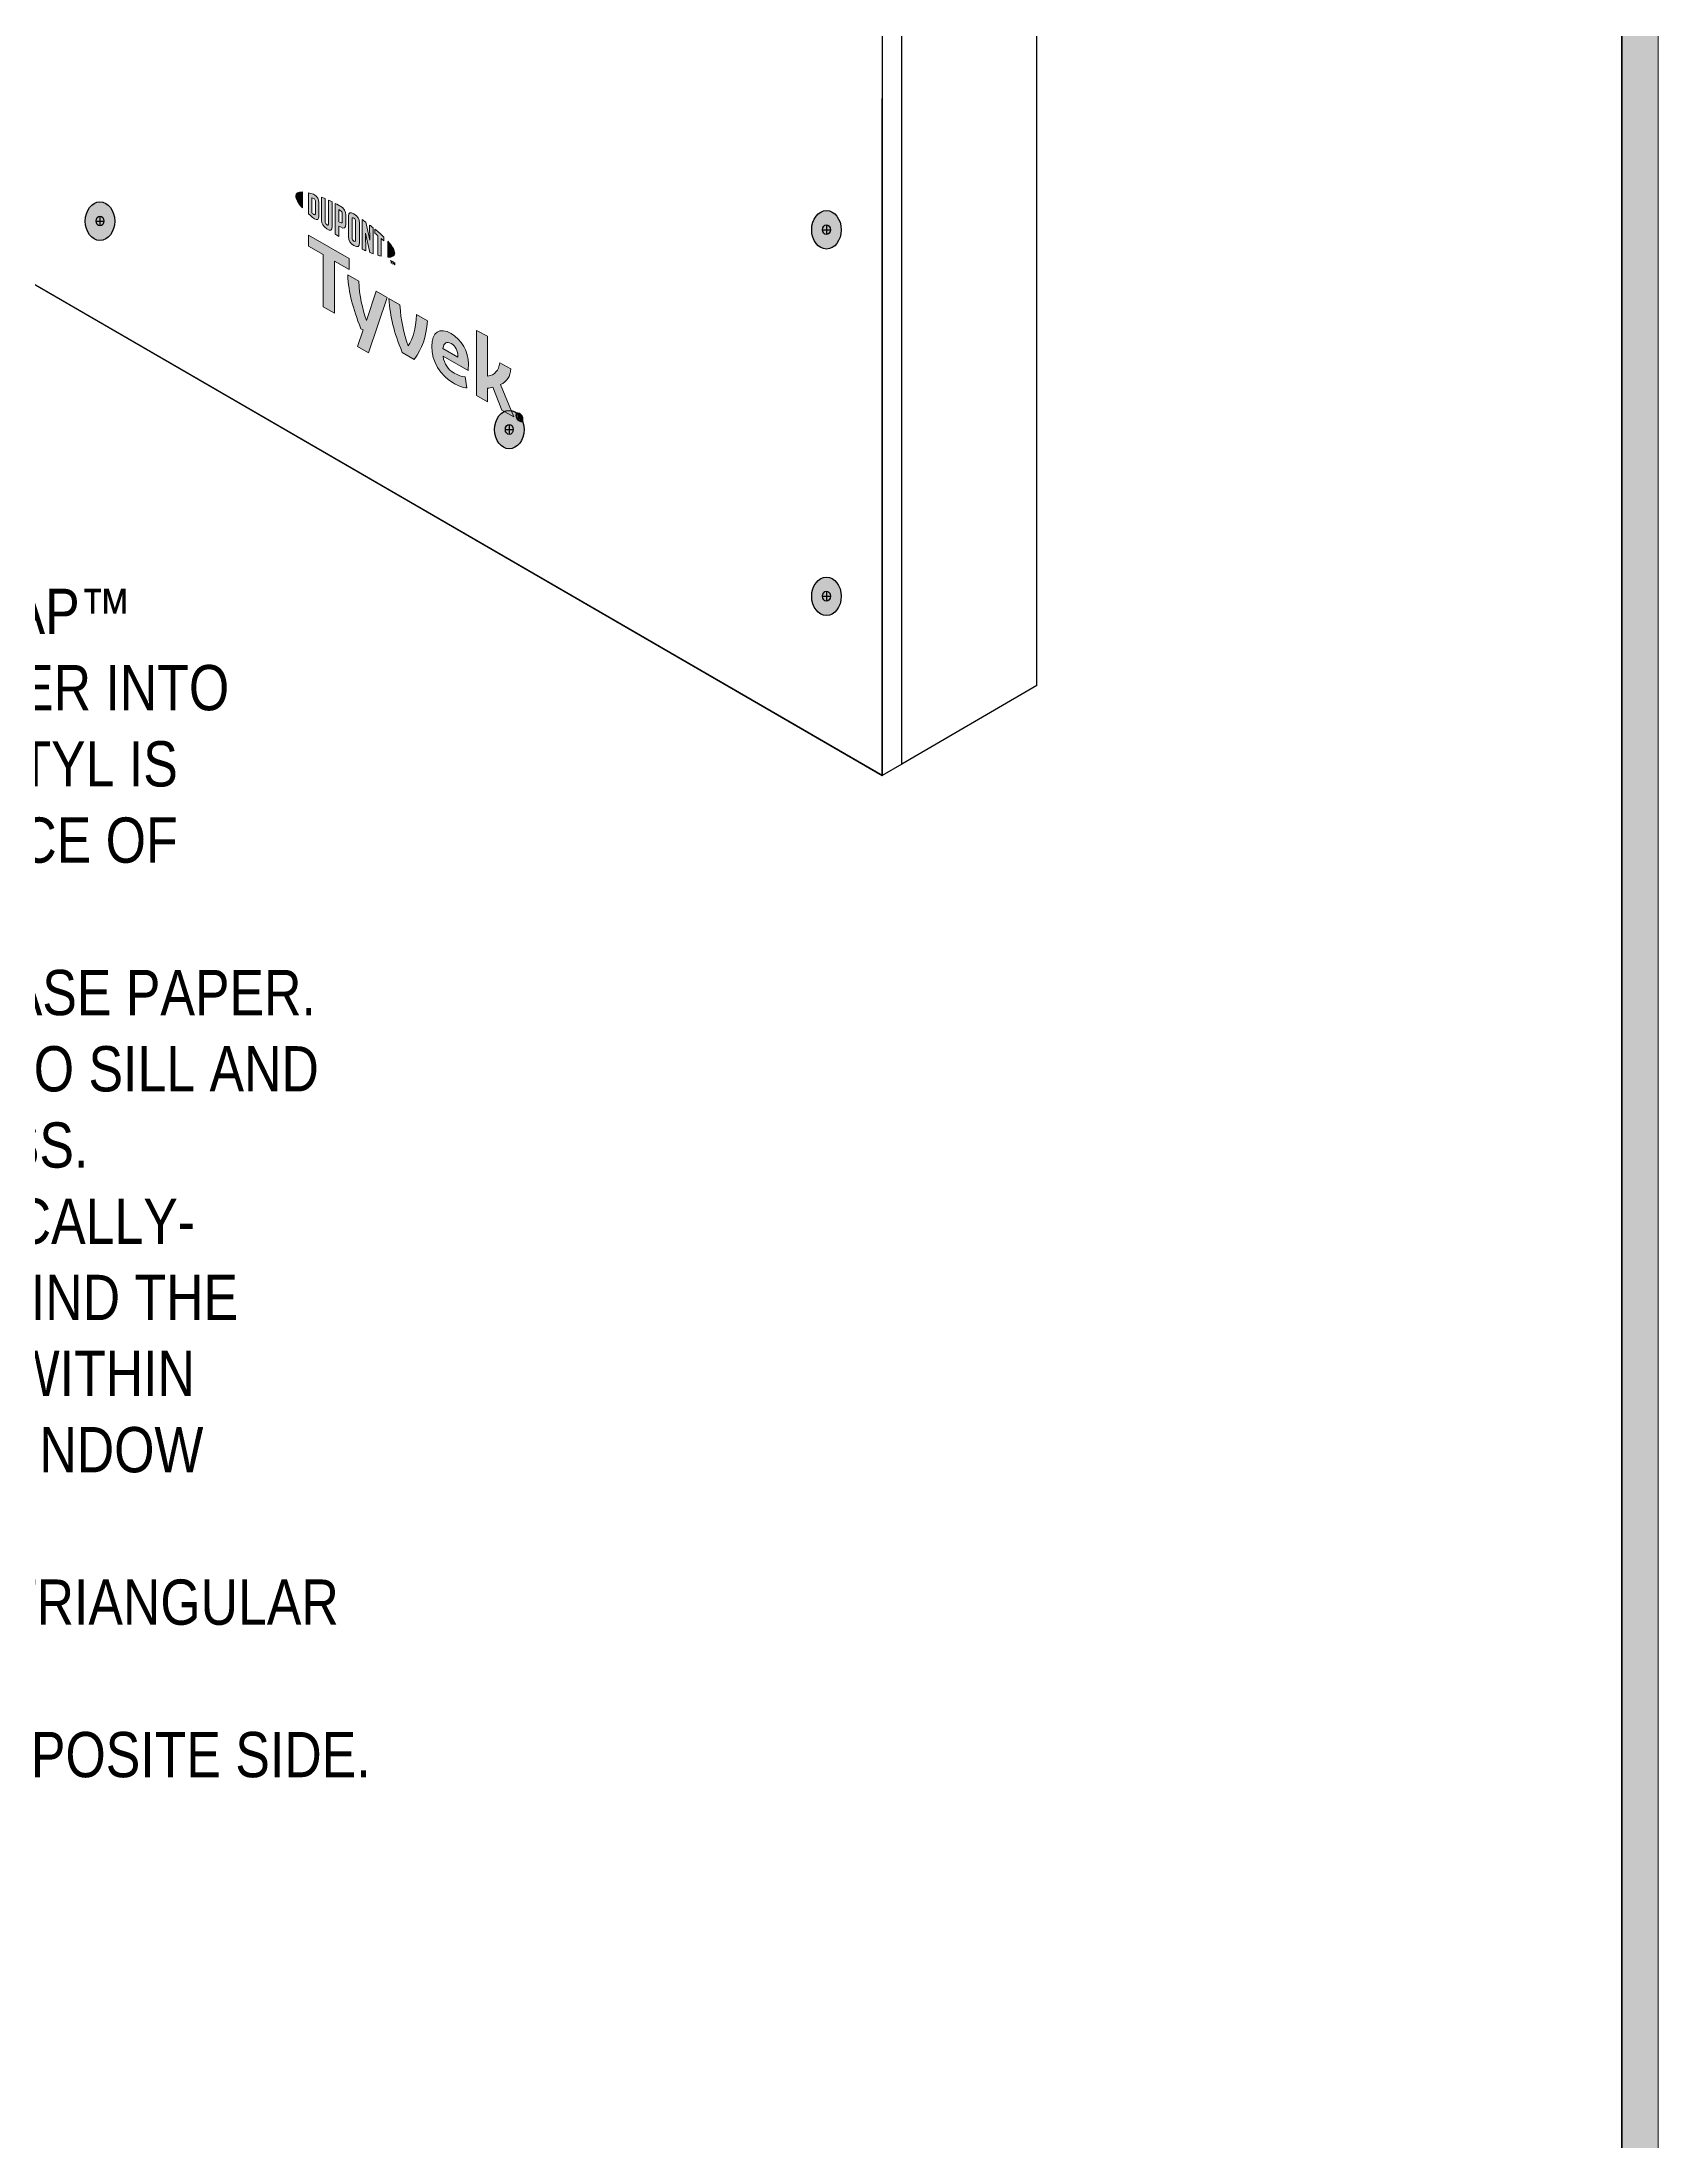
# Model space of a CAD drawing. Extents: x -1328 to 5679, y -4611 to 1603.
# Drawn here: x 1224 to 1626, y 375 to 897 of the extents above; entities that cross this region are included whole.
import ezdxf

# ---------------------------------------------------------------- set-up
doc = ezdxf.new("R2010")
doc.units = 0
doc.header["$MEASUREMENT"] = 0
for name, color, linetype, lineweight in [('.ATI-TEXT_1', 7, 'Continuous', 0), ('G-ANNO-TTLB', 7, 'Continuous', 0), ('TYVEK', 7, 'Continuous', 0), ('X-REF - TRACED', 7, 'Continuous', 0)]:
    doc.layers.add(name, color=color, linetype=linetype, lineweight=lineweight)

# ---------------------------------------------------------------- blocks, each defined once
blk = doc.blocks.new('Block_48')
at = {"layer": '.ATI-TEXT_1', "char_height": 0.2, "attachment_point": 7}
for s, insert in [('\\C18;\\c0;\\FArial Narrow|b0|i0|c1;\\H11.249999;\\W1.000000;A.', (1013.35, 749.29)), ('\\C18;\\c0;\\FArial Narrow|b0|i0|c1;\\H11.249999;\\W1.000000;PLACE DUPONT™ FLEXWRAP™', (1045.91, 749.29)), ('\\C18;\\c0;\\FArial Narrow|b0|i0|c1;\\H11.249999;\\W1.000000;RECESSED WINDOW CORNER INTO', (1045.91, 730.34)), ('\\C18;\\c0;\\FArial Narrow|b0|i0|c1;\\H11.249999;\\W1.000000;OPENING  SO EXPOSED BUTYL IS', (1045.91, 711.39)), ('\\C18;\\c0;\\FArial Narrow|b0|i0|c1;\\H11.249999;\\W1.000000;ADHERED AGAINST THE FACE OF', (1045.93, 692.44)), ('\\C18;\\c0;\\FArial Narrow|b0|i0|c1;\\H11.249999;\\W1.000000;RECESSED FRAMING.', (1045.91, 673.49)), ('\\C18;\\c0;\\FArial Narrow|b0|i0|c1;\\H11.249999;\\W1.000000;B.', (1013.35, 654.54)), ('\\C18;\\c0;\\FArial Narrow|b0|i0|c1;\\H11.249999;\\W1.000000;REMOVE REMAINING RELEASE PAPER.', (1045.91, 654.54)), ('\\C18;\\c0;\\FArial Narrow|b0|i0|c1;\\H11.249999;\\W1.000000;C.', (1012.63, 635.59)), ('\\C18;\\c0;\\FArial Narrow|b0|i0|c1;\\H11.249999;\\W1.000000;ADHERE EXPOSED BUTYL TO SILL AND', (1045.93, 635.59)), ('\\C18;\\c0;\\FArial Narrow|b0|i0|c1;\\H11.249999;\\W1.000000;JAMB SURFACES OF RECESS.', (1045.91, 616.64)), ('\\C18;\\c0;\\FArial Narrow|b0|i0|c1;\\H11.249999;\\W1.000000;D.', (1012.63, 597.7)), ('\\C18;\\c0;\\FArial Narrow|b0|i0|c1;\\H11.249999;\\W1.000000;APPLY A BEAD OF A CHEMICALLY-', (1045.93, 597.7)), ('\\C18;\\c0;\\FArial Narrow|b0|i0|c1;\\H11.249999;\\W1.000000;COMPATIBLE SEALANT BEHIND THE ', (1045.91, 578.75)), ('\\C18;\\c0;\\FArial Narrow|b0|i0|c1;\\H11.249999;\\W1.000000;LOOSE TRIANGULAR FLAP WITHIN', (1045.91, 559.86)), ('\\C18;\\c0;\\FArial Narrow|b0|i0|c1;\\H11.249999;\\W1.000000;FLEXWRAP™ RECESSED WINDOW', (1045.91, 540.91)), ('\\C18;\\c0;\\FArial Narrow|b0|i0|c1;\\H11.249999;\\W1.000000;CORNER.', (1045.91, 521.96)), ('\\C18;\\c0;\\FArial Narrow|b0|i0|c1;\\H11.249999;\\W1.000000;E.', (1013.35, 503.01)), ('\\C18;\\c0;\\FArial Narrow|b0|i0|c1;\\H11.249999;\\W1.000000;PRESS DOWN THE LOOSE TRIANGULAR', (1045.91, 503.01)), ('\\C18;\\c0;\\FArial Narrow|b0|i0|c1;\\H11.249999;\\W1.000000;FLAP ONTO THE SEALANT.', (1045.91, 484.06)), ('\\C18;\\c0;\\FArial Narrow|b0|i0|c1;\\H11.249999;\\W1.000000;F.', (1015.52, 465.11)), ('\\C18;\\c0;\\FArial Narrow|b0|i0|c1;\\H11.249999;\\W1.000000;REPEAT STEPS A-E FOR OPPOSITE SIDE.', (1045.91, 465.11))]:
    blk.add_mtext(s, dxfattribs=dict(at, insert=insert))
blk = doc.blocks.new('Block_78')
at = {"layer": 'TYVEK', "true_color": 0x003b71, "transparency": 33554687}
h = blk.add_hatch(color=156, dxfattribs=at)
h.dxf.hatch_style = 2
edge = h.paths.add_edge_path()
edge.add_ellipse((1172.8, 1250.19), major_axis=(0, 4.78), ratio=0.766948, start_angle=0, end_angle=360)
h = blk.add_hatch(color=156, dxfattribs=at)
h.dxf.hatch_style = 2
edge = h.paths.add_edge_path()
edge.add_ellipse((1238.52, 1218.86), major_axis=(0, 4.78), ratio=0.766948, start_angle=0, end_angle=360)
h = blk.add_hatch(color=156, dxfattribs=at)
h.dxf.hatch_style = 2
edge = h.paths.add_edge_path()
edge.add_ellipse((1340.31, 1164.44), major_axis=(0, 4.78), ratio=0.766948, start_angle=0, end_angle=360)
h = blk.add_hatch(color=156, dxfattribs=at)
h.dxf.hatch_style = 2
edge = h.paths.add_edge_path()
edge.add_ellipse((1172.8, 1159.14), major_axis=(0, 4.78), ratio=0.766948, start_angle=0, end_angle=360)
h = blk.add_hatch(color=156, dxfattribs=at)
h.dxf.hatch_style = 2
edge = h.paths.add_edge_path()
edge.add_ellipse((1419.19, 1123.11), major_axis=(0, 4.78), ratio=0.766948, start_angle=0, end_angle=360)
h = blk.add_hatch(color=156, dxfattribs=at)
h.dxf.hatch_style = 2
edge = h.paths.add_edge_path()
edge.add_ellipse((1172.8, 1068.06), major_axis=(0, 4.78), ratio=0.766948, start_angle=0, end_angle=360)
h = blk.add_hatch(color=156, dxfattribs=at)
h.dxf.hatch_style = 2
edge = h.paths.add_edge_path()
edge.add_ellipse((1419.19, 1032.06), major_axis=(0, 4.78), ratio=0.766948, start_angle=0, end_angle=360)
h = blk.add_hatch(color=156, dxfattribs=at)
h.dxf.hatch_style = 2
edge = h.paths.add_edge_path()
edge.add_ellipse((1172.8, 977.01), major_axis=(0, 4.78), ratio=0.766948, start_angle=0, end_angle=360)
h = blk.add_hatch(color=156, dxfattribs=at)
h.dxf.hatch_style = 2
edge = h.paths.add_edge_path()
edge.add_ellipse((1419.19, 940.98), major_axis=(0, 4.78), ratio=0.766948, start_angle=0, end_angle=360)
h = blk.add_hatch(color=156, dxfattribs=at)
h.dxf.hatch_style = 2
edge = h.paths.add_edge_path()
edge.add_ellipse((1172.8, 885.9), major_axis=(0, 4.78), ratio=0.766948, start_angle=0, end_angle=360)
h = blk.add_hatch(color=156, dxfattribs=at)
h.dxf.hatch_style = 2
edge = h.paths.add_edge_path()
edge.add_ellipse((1238.52, 852.08), major_axis=(0, 4.78), ratio=0.766948, start_angle=0, end_angle=360)
h = blk.add_hatch(color=156, dxfattribs=at)
h.dxf.hatch_style = 2
edge = h.paths.add_edge_path()
edge.add_ellipse((1419.19, 849.93), major_axis=(0, 4.78), ratio=0.766948, start_angle=0, end_angle=360)
h = blk.add_hatch(color=156, dxfattribs=at)
h.dxf.hatch_style = 2
edge = h.paths.add_edge_path()
edge.add_ellipse((1340.31, 800.27), major_axis=(0, 4.78), ratio=0.766948, start_angle=0, end_angle=360)
h = blk.add_hatch(color=156, dxfattribs=at)
h.dxf.hatch_style = 2
edge = h.paths.add_edge_path()
edge.add_ellipse((1419.19, 758.83), major_axis=(0, 4.78), ratio=0.766948, start_angle=0, end_angle=360)
at = {"layer": 'TYVEK', "color": 18, "lineweight": 25, "true_color": 0x080808}
for p, q in [((1171.83, 1250.22), (1173.78, 1250.22)), ((1172.8, 1251.45), (1172.8, 1248.98)), ((1237.54, 1218.89), (1239.49, 1218.89)), ((1238.52, 1220.13), (1238.52, 1217.66)), ((1339.34, 1164.47), (1341.28, 1164.47)), ((1340.31, 1165.71), (1340.31, 1163.24)), ((1172.8, 1160.4), (1172.8, 1157.93)), ((1419.19, 1124.37), (1419.19, 1121.91)), ((1171.83, 1068.09), (1173.78, 1068.09)), ((1172.8, 1069.32), (1172.8, 1066.86)), ((1419.19, 1033.32), (1419.19, 1030.86)), ((1171.83, 977.04), (1173.78, 977.04)), ((1172.8, 978.27), (1172.8, 975.81)), ((1418.21, 941.01), (1420.16, 941.01)), ((1419.19, 942.25), (1419.19, 939.78)), ((1171.83, 885.93), (1173.78, 885.93)), ((1172.8, 887.17), (1172.8, 884.7)), ((1237.54, 852.11), (1239.49, 852.11)), ((1238.52, 853.34), (1238.52, 850.88)), ((1419.19, 851.2), (1419.19, 848.73)), ((1418.21, 849.96), (1420.16, 849.96)), ((1339.34, 800.3), (1341.28, 800.3)), ((1340.31, 801.53), (1340.31, 799.07)), ((1418.21, 758.85), (1420.16, 758.85)), ((1419.19, 760.09), (1419.19, 757.62))]:
    blk.add_line(p, q, dxfattribs=at)
at = {"layer": 'TYVEK', "color": 18, "lineweight": 25, "true_color": 0x000000}
blk.add_line((1418.21, 1123.14), (1420.16, 1123.14), dxfattribs=at)
at = {"layer": 'TYVEK', "color": 33, "lineweight": 25, "true_color": 0xcc9966}
for points in [[(1418.67, 1127.48)], [(1172.29, 1072.48)], [(1168.62, 1067.7)], [(1168.62, 976.68)], [(1172.29, 971.9)]]:
    blk.add_lwpolyline(points, dxfattribs=at)
at = {"layer": 'TYVEK', "color": 18, "lineweight": 25, "true_color": 0x000000}
for centre, major_axis, ratio in [((1172.8, 1250.19), (0, 4.78), 0.766948), ((1238.52, 1218.86), (0, 4.78), 0.766948), ((1340.31, 1164.44), (0, 4.78), 0.766948), ((1172.8, 1159.14), (0, 4.78), 0.766948), ((1419.19, 1123.11), (0, 4.78), 0.766948), ((1419.19, 1123.14), (0, 1.23), 0.788846), ((1172.8, 1068.06), (0, 4.78), 0.766948), ((1419.19, 1032.06), (0, 4.78), 0.766948), ((1172.8, 977.01), (0, 4.78), 0.766948), ((1419.19, 940.98), (0, 4.78), 0.766948), ((1172.8, 885.9), (0, 4.78), 0.766948), ((1238.52, 852.08), (0, 4.78), 0.766948), ((1419.19, 849.93), (0, 4.78), 0.766948), ((1340.31, 800.27), (0, 4.78), 0.766948), ((1419.19, 758.83), (0, 4.78), 0.766948)]:
    blk.add_ellipse(centre, major_axis=major_axis, ratio=ratio, dxfattribs=at)
at = {"layer": 'TYVEK', "color": 18, "lineweight": 25, "true_color": 0x080808}
for centre in [(1172.8, 1250.22), (1238.52, 1218.89), (1340.31, 1164.47), (1172.8, 1159.17), (1172.8, 1068.09), (1419.19, 1032.09), (1172.8, 977.04), (1419.19, 941.01), (1172.8, 885.93), (1238.52, 852.11), (1419.19, 849.96), (1340.31, 800.3), (1419.19, 758.85)]:
    blk.add_ellipse(centre, major_axis=(0, 1.23), ratio=0.788846, dxfattribs=at)
blk = doc.blocks.new('Block_345')
at = {"layer": 'X-REF - TRACED', "true_color": 0x848484, "transparency": 33554687}
h = blk.add_hatch(color=252, dxfattribs=at)
h.dxf.hatch_style = 2
edge = h.paths.add_edge_path()
edge.add_spline(control_points=[(1287.21, 858.34), (1287.21, 857.62), (1287.82, 856.59), (1288.89, 855.39), (1288.89, 855.39), (1288.89, 859.33), (1288.89, 859.33), (1287.82, 859.37), (1287.21, 859.05), (1287.21, 858.34)], knot_values=[0, 0, 0, 0, 1, 1, 1, 2, 2, 2, 3, 3, 3, 3], degree=3, periodic=0)
h = blk.add_hatch(color=252, dxfattribs=at)
h.dxf.hatch_style = 2
edge = h.paths.add_edge_path()
edge.add_spline(control_points=[(1292.09, 853.91), (1292.09, 853.61), (1291.94, 853.6), (1291.75, 853.71), (1291.6, 853.79), (1291.37, 853.98), (1291.19, 854.15), (1291.19, 854.15), (1291.19, 857.92), (1291.19, 857.92), (1291.37, 857.87), (1291.6, 857.8), (1291.75, 857.71), (1291.94, 857.6), (1292.09, 857.41), (1292.09, 857.11), (1292.09, 857.11), (1292.09, 853.91), (1292.09, 853.91)], knot_values=[0, 0, 0, 0, 1, 1, 1, 2, 2, 2, 3, 3, 3, 4, 4, 4, 5, 5, 5, 6, 6, 6, 6], degree=3, periodic=0)
edge = h.paths.add_edge_path()
edge.add_spline(control_points=[(1291.87, 858.63), (1291.57, 858.8), (1291.14, 858.95), (1290.36, 859.12), (1290.36, 859.12), (1290.36, 853.89), (1290.36, 853.89), (1291.05, 853.26), (1291.57, 852.82), (1291.87, 852.65), (1292.56, 852.25), (1292.94, 852.51), (1292.94, 853.28), (1292.94, 853.28), (1292.94, 856.75), (1292.94, 856.75), (1292.94, 857.52), (1292.56, 858.23), (1291.87, 858.63)], knot_values=[0, 0, 0, 0, 1, 1, 1, 2, 2, 2, 3, 3, 3, 4, 4, 4, 5, 5, 5, 6, 6, 6, 6], degree=3, periodic=0)
h = blk.add_hatch(color=252, dxfattribs=at)
h.dxf.hatch_style = 2
edge = h.paths.add_edge_path()
edge.add_spline(control_points=[(1295.34, 851.42), (1295.34, 851.12), (1295.25, 850.98), (1294.92, 851.22), (1294.59, 851.45), (1294.51, 851.66), (1294.51, 852.01), (1294.51, 852.01), (1294.51, 857.7), (1294.51, 857.7), (1294.29, 857.8), (1293.81, 858), (1293.61, 858.08), (1293.61, 858.08), (1293.61, 852.33), (1293.61, 852.33), (1293.61, 851.41), (1294, 850.83), (1294.92, 850.18), (1295.76, 849.58), (1296.27, 849.77), (1296.27, 850.79), (1296.27, 850.79), (1296.27, 856.87), (1296.27, 856.87), (1296.1, 856.96), (1295.52, 857.23), (1295.34, 857.32), (1295.34, 857.32), (1295.34, 851.42), (1295.34, 851.42)], knot_values=[0, 0, 0, 0, 1, 1, 1, 2, 2, 2, 3, 3, 3, 4, 4, 4, 5, 5, 5, 6, 6, 6, 7, 7, 7, 8, 8, 8, 9, 9, 9, 10, 10, 10, 10], degree=3, periodic=0)
h = blk.add_hatch(color=252, dxfattribs=at)
h.dxf.hatch_style = 2
edge = h.paths.add_edge_path()
edge.add_spline(control_points=[(1298.76, 851.95), (1298.76, 851.62), (1298.66, 851.51), (1298.27, 851.73), (1298.27, 851.73), (1297.95, 851.92), (1297.95, 851.92), (1297.95, 851.92), (1297.95, 854.94), (1297.95, 854.94), (1298.09, 854.86), (1298.17, 854.82), (1298.26, 854.77), (1298.67, 854.53), (1298.76, 854.3), (1298.76, 853.96), (1298.76, 853.96), (1298.76, 851.95), (1298.76, 851.95)], knot_values=[0, 0, 0, 0, 1, 1, 1, 2, 2, 2, 3, 3, 3, 4, 4, 4, 5, 5, 5, 6, 6, 6, 6], degree=3, periodic=0)
edge = h.paths.add_edge_path()
edge.add_spline(control_points=[(1298.31, 855.8), (1298.15, 855.9), (1297.55, 856.22), (1297.01, 856.5), (1297.01, 856.5), (1297.01, 848.84), (1297.01, 848.84), (1297.19, 848.73), (1297.68, 848.41), (1297.95, 848.25), (1297.95, 848.25), (1297.95, 850.85), (1297.95, 850.85), (1297.95, 850.85), (1298.31, 850.64), (1298.31, 850.64), (1299.3, 850.08), (1299.7, 850.35), (1299.7, 851.32), (1299.7, 851.32), (1299.7, 853.57), (1299.7, 853.57), (1299.7, 854.53), (1299.24, 855.27), (1298.31, 855.8)], knot_values=[0, 0, 0, 0, 1, 1, 1, 2, 2, 2, 3, 3, 3, 4, 4, 4, 5, 5, 5, 6, 6, 6, 7, 7, 7, 8, 8, 8, 8], degree=3, periodic=0)
h = blk.add_hatch(color=252, dxfattribs=at)
h.dxf.hatch_style = 2
edge = h.paths.add_edge_path()
edge.add_spline(control_points=[(1302.11, 847.34), (1302.11, 847.04), (1302.02, 846.93), (1301.69, 847.11), (1301.34, 847.3), (1301.25, 847.52), (1301.25, 847.83), (1301.25, 847.83), (1301.25, 852.6), (1301.25, 852.6), (1301.25, 852.92), (1301.34, 853.04), (1301.69, 852.83), (1302.02, 852.63), (1302.11, 852.41), (1302.11, 852.11), (1302.11, 852.11), (1302.11, 847.34), (1302.11, 847.34)], knot_values=[0, 0, 0, 0, 1, 1, 1, 2, 2, 2, 3, 3, 3, 4, 4, 4, 5, 5, 5, 6, 6, 6, 6], degree=3, periodic=0)
edge = h.paths.add_edge_path()
edge.add_spline(control_points=[(1301.69, 853.9), (1300.82, 854.45), (1300.3, 854.31), (1300.3, 853.3), (1300.3, 853.3), (1300.3, 848.29), (1300.3, 848.29), (1300.3, 847.23), (1300.77, 846.52), (1301.69, 846.04), (1302.59, 845.56), (1303.05, 845.68), (1303.05, 846.82), (1303.05, 846.82), (1303.05, 851.59), (1303.05, 851.59), (1303.05, 852.67), (1302.63, 853.3), (1301.69, 853.9)], knot_values=[0, 0, 0, 0, 1, 1, 1, 2, 2, 2, 3, 3, 3, 4, 4, 4, 5, 5, 5, 6, 6, 6, 6], degree=3, periodic=0)
h = blk.add_hatch(color=252, dxfattribs=at)
h.dxf.hatch_style = 2
edge = h.paths.add_edge_path()
edge.add_spline(control_points=[(1305.66, 847.34), (1305.66, 847.34), (1304.62, 851.84), (1304.62, 851.84), (1304.33, 852.04), (1303.99, 852.28), (1303.73, 852.46), (1303.73, 852.46), (1303.73, 845.12), (1303.73, 845.12), (1303.91, 845.03), (1304.39, 844.82), (1304.63, 844.71), (1304.63, 844.71), (1304.56, 849.09), (1304.56, 849.09), (1304.56, 849.09), (1305.66, 844.29), (1305.66, 844.29), (1305.89, 844.2), (1306.23, 844.07), (1306.46, 843.99), (1306.46, 843.99), (1306.46, 850.44), (1306.46, 850.44), (1306.22, 850.63), (1305.8, 850.96), (1305.59, 851.11), (1305.59, 851.11), (1305.66, 847.34), (1305.66, 847.34)], knot_values=[0, 0, 0, 0, 1, 1, 1, 2, 2, 2, 3, 3, 3, 4, 4, 4, 5, 5, 5, 6, 6, 6, 7, 7, 7, 8, 8, 8, 9, 9, 9, 10, 10, 10, 10], degree=3, periodic=0)
h = blk.add_hatch(color=252, dxfattribs=at)
h.dxf.hatch_style = 2
edge = h.paths.add_edge_path()
edge.add_spline(control_points=[(1306.92, 849.05), (1307.15, 848.86), (1307.38, 848.68), (1307.61, 848.49), (1307.61, 848.49), (1307.61, 843.61), (1307.61, 843.61), (1307.81, 843.55), (1308.19, 843.44), (1308.45, 843.38), (1308.45, 843.38), (1308.45, 847.78), (1308.45, 847.78), (1308.69, 847.57), (1308.92, 847.36), (1309.13, 847.17), (1309.13, 847.17), (1309.13, 848.11), (1309.13, 848.11), (1308.47, 848.76), (1307.75, 849.39), (1306.92, 850.07), (1306.92, 850.07), (1306.92, 849.05), (1306.92, 849.05)], knot_values=[0, 0, 0, 0, 1, 1, 1, 2, 2, 2, 3, 3, 3, 4, 4, 4, 5, 5, 5, 6, 6, 6, 7, 7, 7, 8, 8, 8, 8], degree=3, periodic=0)
h = blk.add_hatch(color=252, dxfattribs=at)
h.dxf.hatch_style = 2
edge = h.paths.add_edge_path()
edge.add_spline(control_points=[(1311.82, 844.13), (1311.82, 843.41), (1311.2, 843.09), (1310.14, 843.12), (1310.14, 843.12), (1310.14, 847.07), (1310.14, 847.07), (1311.2, 845.87), (1311.82, 844.85), (1311.82, 844.13)], knot_values=[0, 0, 0, 0, 1, 1, 1, 2, 2, 2, 3, 3, 3, 3], degree=3, periodic=0)
h = blk.add_hatch(color=252, dxfattribs=at)
h.dxf.hatch_style = 2
edge = h.paths.add_edge_path()
edge.add_spline(control_points=[(1311.32, 842.05), (1311.32, 842.05), (1311.42, 841.99), (1311.42, 841.99), (1311.42, 841.99), (1311.57, 841.63), (1311.57, 841.63), (1311.57, 841.63), (1311.72, 841.82), (1311.72, 841.82), (1311.72, 841.82), (1311.82, 841.76), (1311.82, 841.76), (1311.82, 841.76), (1311.82, 841.19), (1311.82, 841.19), (1311.82, 841.19), (1311.73, 841.24), (1311.73, 841.24), (1311.73, 841.24), (1311.73, 841.65), (1311.73, 841.65), (1311.73, 841.65), (1311.57, 841.46), (1311.57, 841.46), (1311.57, 841.46), (1311.56, 841.47), (1311.56, 841.47), (1311.56, 841.47), (1311.41, 841.83), (1311.41, 841.83), (1311.41, 841.83), (1311.41, 841.43), (1311.41, 841.43), (1311.41, 841.43), (1311.32, 841.48), (1311.32, 841.48), (1311.32, 841.48), (1311.32, 842.05), (1311.32, 842.05)], knot_values=[0, 0, 0, 0, 1, 1, 1, 2, 2, 2, 3, 3, 3, 4, 4, 4, 5, 5, 5, 6, 6, 6, 7, 7, 7, 8, 8, 8, 9, 9, 9, 10, 10, 10, 11, 11, 11, 12, 12, 12, 13, 13, 13, 13], degree=3, periodic=0)
edge = h.paths.add_edge_path()
edge.add_spline(control_points=[(1310.96, 842.15), (1310.96, 842.15), (1310.81, 842.24), (1310.81, 842.24), (1310.81, 842.24), (1310.81, 842.34), (1310.81, 842.34), (1310.81, 842.34), (1311.21, 842.11), (1311.21, 842.11), (1311.21, 842.11), (1311.21, 842.01), (1311.21, 842.01), (1311.21, 842.01), (1311.06, 842.1), (1311.06, 842.1), (1311.06, 842.1), (1311.06, 841.63), (1311.06, 841.63), (1311.06, 841.63), (1310.96, 841.68), (1310.96, 841.68), (1310.96, 841.68), (1310.96, 842.15), (1310.96, 842.15)], knot_values=[0, 0, 0, 0, 1, 1, 1, 2, 2, 2, 3, 3, 3, 4, 4, 4, 5, 5, 5, 6, 6, 6, 7, 7, 7, 8, 8, 8, 8], degree=3, periodic=0)
at = {"layer": 'X-REF - TRACED'}
for points, knots in [([(1287.21, 858.34), (1287.21, 857.62), (1287.82, 856.59), (1288.89, 855.39), (1288.89, 855.39), (1288.89, 859.33), (1288.89, 859.33), (1287.82, 859.37), (1287.21, 859.05), (1287.21, 858.34)], [0, 0, 0, 0, 1, 1, 1, 2, 2, 2, 3, 3, 3, 3]), ([(1291.87, 858.63), (1291.57, 858.8), (1291.14, 858.95), (1290.36, 859.12), (1290.36, 859.12), (1290.36, 853.89), (1290.36, 853.89), (1291.05, 853.26), (1291.57, 852.82), (1291.87, 852.65), (1292.56, 852.25), (1292.94, 852.51), (1292.94, 853.28), (1292.94, 853.28), (1292.94, 856.75), (1292.94, 856.75), (1292.94, 857.52), (1292.56, 858.23), (1291.87, 858.63)], [0, 0, 0, 0, 1, 1, 1, 2, 2, 2, 3, 3, 3, 4, 4, 4, 5, 5, 5, 6, 6, 6, 6]), ([(1292.09, 853.91), (1292.09, 853.61), (1291.94, 853.6), (1291.75, 853.71), (1291.6, 853.79), (1291.37, 853.98), (1291.19, 854.15), (1291.19, 854.15), (1291.19, 857.92), (1291.19, 857.92), (1291.37, 857.87), (1291.6, 857.8), (1291.75, 857.71), (1291.94, 857.6), (1292.09, 857.41), (1292.09, 857.11), (1292.09, 857.11), (1292.09, 853.91), (1292.09, 853.91)], [0, 0, 0, 0, 1, 1, 1, 2, 2, 2, 3, 3, 3, 4, 4, 4, 5, 5, 5, 6, 6, 6, 6]), ([(1295.34, 851.42), (1295.34, 851.12), (1295.25, 850.98), (1294.92, 851.22), (1294.59, 851.45), (1294.51, 851.66), (1294.51, 852.01), (1294.51, 852.01), (1294.51, 857.7), (1294.51, 857.7), (1294.29, 857.8), (1293.81, 858), (1293.61, 858.08), (1293.61, 858.08), (1293.61, 852.33), (1293.61, 852.33), (1293.61, 851.41), (1294, 850.83), (1294.92, 850.18), (1295.76, 849.58), (1296.27, 849.77), (1296.27, 850.79), (1296.27, 850.79), (1296.27, 856.87), (1296.27, 856.87), (1296.1, 856.96), (1295.52, 857.23), (1295.34, 857.32), (1295.34, 857.32), (1295.34, 851.42), (1295.34, 851.42)], [0, 0, 0, 0, 1, 1, 1, 2, 2, 2, 3, 3, 3, 4, 4, 4, 5, 5, 5, 6, 6, 6, 7, 7, 7, 8, 8, 8, 9, 9, 9, 10, 10, 10, 10]), ([(1298.31, 855.8), (1298.15, 855.9), (1297.55, 856.22), (1297.01, 856.5), (1297.01, 856.5), (1297.01, 848.84), (1297.01, 848.84), (1297.19, 848.73), (1297.68, 848.41), (1297.95, 848.25), (1297.95, 848.25), (1297.95, 850.85), (1297.95, 850.85), (1297.95, 850.85), (1298.31, 850.64), (1298.31, 850.64), (1299.3, 850.08), (1299.7, 850.35), (1299.7, 851.32), (1299.7, 851.32), (1299.7, 853.57), (1299.7, 853.57), (1299.7, 854.53), (1299.24, 855.27), (1298.31, 855.8)], [0, 0, 0, 0, 1, 1, 1, 2, 2, 2, 3, 3, 3, 4, 4, 4, 5, 5, 5, 6, 6, 6, 7, 7, 7, 8, 8, 8, 8]), ([(1298.76, 851.95), (1298.76, 851.62), (1298.66, 851.51), (1298.27, 851.73), (1298.27, 851.73), (1297.95, 851.92), (1297.95, 851.92), (1297.95, 851.92), (1297.95, 854.94), (1297.95, 854.94), (1298.09, 854.86), (1298.17, 854.82), (1298.26, 854.77), (1298.67, 854.53), (1298.76, 854.3), (1298.76, 853.96), (1298.76, 853.96), (1298.76, 851.95), (1298.76, 851.95)], [0, 0, 0, 0, 1, 1, 1, 2, 2, 2, 3, 3, 3, 4, 4, 4, 5, 5, 5, 6, 6, 6, 6]), ([(1301.69, 853.9), (1300.82, 854.45), (1300.3, 854.31), (1300.3, 853.3), (1300.3, 853.3), (1300.3, 848.29), (1300.3, 848.29), (1300.3, 847.23), (1300.77, 846.52), (1301.69, 846.04), (1302.59, 845.56), (1303.05, 845.68), (1303.05, 846.82), (1303.05, 846.82), (1303.05, 851.59), (1303.05, 851.59), (1303.05, 852.67), (1302.63, 853.3), (1301.69, 853.9)], [0, 0, 0, 0, 1, 1, 1, 2, 2, 2, 3, 3, 3, 4, 4, 4, 5, 5, 5, 6, 6, 6, 6]), ([(1302.11, 847.34), (1302.11, 847.04), (1302.02, 846.93), (1301.69, 847.11), (1301.34, 847.3), (1301.25, 847.52), (1301.25, 847.83), (1301.25, 847.83), (1301.25, 852.6), (1301.25, 852.6), (1301.25, 852.92), (1301.34, 853.04), (1301.69, 852.83), (1302.02, 852.63), (1302.11, 852.41), (1302.11, 852.11), (1302.11, 852.11), (1302.11, 847.34), (1302.11, 847.34)], [0, 0, 0, 0, 1, 1, 1, 2, 2, 2, 3, 3, 3, 4, 4, 4, 5, 5, 5, 6, 6, 6, 6]), ([(1305.66, 847.34), (1305.66, 847.34), (1304.62, 851.84), (1304.62, 851.84), (1304.33, 852.04), (1303.99, 852.28), (1303.73, 852.46), (1303.73, 852.46), (1303.73, 845.12), (1303.73, 845.12), (1303.91, 845.03), (1304.39, 844.82), (1304.63, 844.71), (1304.63, 844.71), (1304.56, 849.09), (1304.56, 849.09), (1304.56, 849.09), (1305.66, 844.29), (1305.66, 844.29), (1305.89, 844.2), (1306.23, 844.07), (1306.46, 843.99), (1306.46, 843.99), (1306.46, 850.44), (1306.46, 850.44), (1306.22, 850.63), (1305.8, 850.96), (1305.59, 851.11), (1305.59, 851.11), (1305.66, 847.34), (1305.66, 847.34)], [0, 0, 0, 0, 1, 1, 1, 2, 2, 2, 3, 3, 3, 4, 4, 4, 5, 5, 5, 6, 6, 6, 7, 7, 7, 8, 8, 8, 9, 9, 9, 10, 10, 10, 10]), ([(1306.92, 849.05), (1307.15, 848.86), (1307.38, 848.68), (1307.61, 848.49), (1307.61, 848.49), (1307.61, 843.61), (1307.61, 843.61), (1307.81, 843.55), (1308.19, 843.44), (1308.45, 843.38), (1308.45, 843.38), (1308.45, 847.78), (1308.45, 847.78), (1308.69, 847.57), (1308.92, 847.36), (1309.13, 847.17), (1309.13, 847.17), (1309.13, 848.11), (1309.13, 848.11), (1308.47, 848.76), (1307.75, 849.39), (1306.92, 850.07), (1306.92, 850.07), (1306.92, 849.05), (1306.92, 849.05)], [0, 0, 0, 0, 1, 1, 1, 2, 2, 2, 3, 3, 3, 4, 4, 4, 5, 5, 5, 6, 6, 6, 7, 7, 7, 8, 8, 8, 8]), ([(1311.82, 844.13), (1311.82, 843.41), (1311.2, 843.09), (1310.14, 843.12), (1310.14, 843.12), (1310.14, 847.07), (1310.14, 847.07), (1311.2, 845.87), (1311.82, 844.85), (1311.82, 844.13)], [0, 0, 0, 0, 1, 1, 1, 2, 2, 2, 3, 3, 3, 3]), ([(1310.96, 842.15), (1310.96, 842.15), (1310.81, 842.24), (1310.81, 842.24), (1310.81, 842.24), (1310.81, 842.34), (1310.81, 842.34), (1310.81, 842.34), (1311.21, 842.11), (1311.21, 842.11), (1311.21, 842.11), (1311.21, 842.01), (1311.21, 842.01), (1311.21, 842.01), (1311.06, 842.1), (1311.06, 842.1), (1311.06, 842.1), (1311.06, 841.63), (1311.06, 841.63), (1311.06, 841.63), (1310.96, 841.68), (1310.96, 841.68), (1310.96, 841.68), (1310.96, 842.15), (1310.96, 842.15)], [0, 0, 0, 0, 1, 1, 1, 2, 2, 2, 3, 3, 3, 4, 4, 4, 5, 5, 5, 6, 6, 6, 7, 7, 7, 8, 8, 8, 8]), ([(1311.32, 842.05), (1311.32, 842.05), (1311.42, 841.99), (1311.42, 841.99), (1311.42, 841.99), (1311.57, 841.63), (1311.57, 841.63), (1311.57, 841.63), (1311.72, 841.82), (1311.72, 841.82), (1311.72, 841.82), (1311.82, 841.76), (1311.82, 841.76), (1311.82, 841.76), (1311.82, 841.19), (1311.82, 841.19), (1311.82, 841.19), (1311.73, 841.24), (1311.73, 841.24), (1311.73, 841.24), (1311.73, 841.65), (1311.73, 841.65), (1311.73, 841.65), (1311.57, 841.46), (1311.57, 841.46), (1311.57, 841.46), (1311.56, 841.47), (1311.56, 841.47), (1311.56, 841.47), (1311.41, 841.83), (1311.41, 841.83), (1311.41, 841.83), (1311.41, 841.43), (1311.41, 841.43), (1311.41, 841.43), (1311.32, 841.48), (1311.32, 841.48), (1311.32, 841.48), (1311.32, 842.05), (1311.32, 842.05)], [0, 0, 0, 0, 1, 1, 1, 2, 2, 2, 3, 3, 3, 4, 4, 4, 5, 5, 5, 6, 6, 6, 7, 7, 7, 8, 8, 8, 9, 9, 9, 10, 10, 10, 11, 11, 11, 12, 12, 12, 13, 13, 13, 13])]:
    blk.add_open_spline(points, degree=3, knots=knots, dxfattribs=at)
blk = doc.blocks.new('Block_349')
at = {"layer": 'X-REF - TRACED', "true_color": 0x848484, "transparency": 33554687}
h = blk.add_hatch(color=252, dxfattribs=at)
h.dxf.hatch_style = 2
h.paths.add_polyline_path([(1300.47, 842.8), (1290.36, 848.64), (1290.36, 845.89), (1294.01, 843.79), (1294.01, 830.79), (1296.82, 829.17), (1296.82, 842.17), (1300.47, 840.06)])
h = blk.add_hatch(color=252, dxfattribs=at)
h.dxf.hatch_style = 2
edge = h.paths.add_edge_path()
edge.add_spline(control_points=[(1317.26, 828.86), (1317.08, 825.12), (1316.33, 822.94), (1315.18, 821.07), (1314.06, 824.25), (1313.33, 827.28), (1313.12, 831.25), (1313.12, 831.25), (1310.39, 832.82), (1310.39, 832.82), (1310.69, 828.13), (1311.57, 824.72), (1313.69, 819.43), (1313.69, 819.43), (1316.69, 817.7), (1316.69, 817.7), (1318.73, 820.59), (1319.57, 823), (1319.96, 827.3), (1319.96, 827.3), (1317.26, 828.86), (1317.26, 828.86)], knot_values=[0, 0, 0, 0, 1, 1, 1, 2, 2, 2, 3, 3, 3, 4, 4, 4, 5, 5, 5, 6, 6, 6, 7, 7, 7, 7], degree=3, periodic=0)
h = blk.add_hatch(color=252, dxfattribs=at)
h.dxf.hatch_style = 2
edge = h.paths.add_edge_path()
edge.add_spline(control_points=[(1323.83, 820.41), (1323.83, 820.41), (1327.55, 818.26), (1327.55, 818.26), (1327.55, 818.26), (1327.55, 818.53), (1327.55, 818.53), (1327.55, 819.79), (1326.96, 821.05), (1325.89, 821.67), (1324.75, 822.33), (1324, 821.84), (1323.83, 820.41)], knot_values=[0, 0, 0, 0, 1, 1, 1, 2, 2, 2, 3, 3, 3, 4, 4, 4, 4], degree=3, periodic=0)
edge = h.paths.add_edge_path()
edge.add_spline(control_points=[(1329.77, 810.64), (1328.91, 810.69), (1327.63, 811.11), (1326.34, 811.86), (1323.18, 813.68), (1321.02, 817.22), (1321.02, 820.95), (1321.02, 824.53), (1323, 825.81), (1325.89, 824.15), (1328.46, 822.66), (1330.14, 819.6), (1330.14, 816.59), (1330.14, 815.91), (1330.1, 815.35), (1330.06, 814.92), (1330.06, 814.92), (1323.87, 818.5), (1323.87, 818.5), (1324.12, 816.56), (1325.04, 815.21), (1326.61, 814.31), (1327.57, 813.75), (1328.49, 813.47), (1329.34, 813.39), (1329.34, 813.39), (1329.77, 810.64), (1329.77, 810.64)], knot_values=[0, 0, 0, 0, 1, 1, 1, 2, 2, 2, 3, 3, 3, 4, 4, 4, 5, 5, 5, 6, 6, 6, 7, 7, 7, 8, 8, 8, 9, 9, 9, 9], degree=3, periodic=0)
h = blk.add_hatch(color=252, dxfattribs=at)
h.dxf.hatch_style = 2
edge = h.paths.add_edge_path()
edge.add_spline(control_points=[(1338.16, 811.44), (1338.16, 811.44), (1341.42, 803.42), (1341.42, 803.42), (1341.42, 803.42), (1338.48, 805.12), (1338.48, 805.12), (1338.48, 805.12), (1336.22, 810.81), (1336.22, 810.81), (1335.81, 810.71), (1335.38, 810.62), (1334.91, 810.55), (1334.91, 810.55), (1334.91, 807.18), (1334.91, 807.18), (1334.91, 807.18), (1332.2, 808.74), (1332.2, 808.74), (1332.2, 808.74), (1332.2, 824.86), (1332.2, 824.86), (1332.2, 824.86), (1334.91, 823.46), (1334.91, 823.46), (1334.91, 823.46), (1334.91, 813.54), (1334.91, 813.54), (1336.75, 813.85), (1337.65, 814.9), (1337.97, 816.9), (1337.97, 816.9), (1340.66, 815.35), (1340.66, 815.35), (1340.6, 813.45), (1339.73, 812.22), (1338.16, 811.44)], knot_values=[0, 0, 0, 0, 1, 1, 1, 2, 2, 2, 3, 3, 3, 4, 4, 4, 5, 5, 5, 6, 6, 6, 7, 7, 7, 8, 8, 8, 9, 9, 9, 10, 10, 10, 11, 11, 11, 12, 12, 12, 12], degree=3, periodic=0)
at = {"layer": 'X-REF - TRACED'}
blk.add_lwpolyline([(1300.47, 842.8), (1290.36, 848.64), (1290.36, 845.89), (1294.01, 843.79), (1294.01, 830.79), (1296.82, 829.17), (1296.82, 842.17), (1300.47, 840.06)], close=True, dxfattribs=at)
for points, knots in [([(1317.26, 828.86), (1317.08, 825.12), (1316.33, 822.94), (1315.18, 821.07), (1314.06, 824.25), (1313.33, 827.28), (1313.12, 831.25), (1313.12, 831.25), (1310.39, 832.82), (1310.39, 832.82), (1310.69, 828.13), (1311.57, 824.72), (1313.69, 819.43), (1313.69, 819.43), (1316.69, 817.7), (1316.69, 817.7), (1318.73, 820.59), (1319.57, 823), (1319.96, 827.3), (1319.96, 827.3), (1317.26, 828.86), (1317.26, 828.86)], [0, 0, 0, 0, 1, 1, 1, 2, 2, 2, 3, 3, 3, 4, 4, 4, 5, 5, 5, 6, 6, 6, 7, 7, 7, 7]), ([(1329.77, 810.64), (1328.91, 810.69), (1327.63, 811.11), (1326.34, 811.86), (1323.18, 813.68), (1321.02, 817.22), (1321.02, 820.95), (1321.02, 824.53), (1323, 825.81), (1325.89, 824.15), (1328.46, 822.66), (1330.14, 819.6), (1330.14, 816.59), (1330.14, 815.91), (1330.1, 815.35), (1330.06, 814.92), (1330.06, 814.92), (1323.87, 818.5), (1323.87, 818.5), (1324.12, 816.56), (1325.04, 815.21), (1326.61, 814.31), (1327.57, 813.75), (1328.49, 813.47), (1329.34, 813.39), (1329.34, 813.39), (1329.77, 810.64), (1329.77, 810.64)], [0, 0, 0, 0, 1, 1, 1, 2, 2, 2, 3, 3, 3, 4, 4, 4, 5, 5, 5, 6, 6, 6, 7, 7, 7, 8, 8, 8, 9, 9, 9, 9]), ([(1338.16, 811.44), (1338.16, 811.44), (1341.42, 803.42), (1341.42, 803.42), (1341.42, 803.42), (1338.48, 805.12), (1338.48, 805.12), (1338.48, 805.12), (1336.22, 810.81), (1336.22, 810.81), (1335.81, 810.71), (1335.38, 810.62), (1334.91, 810.55), (1334.91, 810.55), (1334.91, 807.18), (1334.91, 807.18), (1334.91, 807.18), (1332.2, 808.74), (1332.2, 808.74), (1332.2, 808.74), (1332.2, 824.86), (1332.2, 824.86), (1332.2, 824.86), (1334.91, 823.46), (1334.91, 823.46), (1334.91, 823.46), (1334.91, 813.54), (1334.91, 813.54), (1336.75, 813.85), (1337.65, 814.9), (1337.97, 816.9), (1337.97, 816.9), (1340.66, 815.35), (1340.66, 815.35), (1340.6, 813.45), (1339.73, 812.22), (1338.16, 811.44)], [0, 0, 0, 0, 1, 1, 1, 2, 2, 2, 3, 3, 3, 4, 4, 4, 5, 5, 5, 6, 6, 6, 7, 7, 7, 8, 8, 8, 9, 9, 9, 10, 10, 10, 11, 11, 11, 12, 12, 12, 12]), ([(1323.83, 820.41), (1323.83, 820.41), (1327.55, 818.26), (1327.55, 818.26), (1327.55, 818.26), (1327.55, 818.53), (1327.55, 818.53), (1327.55, 819.79), (1326.96, 821.05), (1325.89, 821.67), (1324.75, 822.33), (1324, 821.84), (1323.83, 820.41)], [0, 0, 0, 0, 1, 1, 1, 2, 2, 2, 3, 3, 3, 4, 4, 4, 4])]:
    blk.add_open_spline(points, degree=3, knots=knots, dxfattribs=at)
blk = doc.blocks.new('Block_348')
at = {"layer": 'X-REF - TRACED', "true_color": 0x848484, "transparency": 33554687}
h = blk.add_hatch(color=252, dxfattribs=at)
h.dxf.hatch_style = 2
edge = h.paths.add_edge_path()
edge.add_spline(control_points=[(1307.2, 834.66), (1307.2, 834.66), (1304.78, 827.42), (1304.78, 827.42), (1303.74, 830.45), (1303.07, 833.38), (1302.86, 837.17), (1302.86, 837.17), (1300.14, 838.74), (1300.14, 838.74), (1300.43, 834.05), (1301.31, 830.64), (1303.43, 825.35), (1303.43, 825.35), (1303.98, 825.04), (1303.98, 825.04), (1303.98, 825.04), (1302.59, 820.9), (1302.59, 820.9), (1302.59, 820.9), (1305.3, 819.33), (1305.3, 819.33), (1305.3, 819.33), (1309.91, 833.1), (1309.91, 833.1), (1309.91, 833.1), (1307.2, 834.66), (1307.2, 834.66)], knot_values=[0, 0, 0, 0, 1, 1, 1, 2, 2, 2, 3, 3, 3, 4, 4, 4, 5, 5, 5, 6, 6, 6, 7, 7, 7, 8, 8, 8, 9, 9, 9, 9], degree=3, periodic=0)
at = {"layer": 'X-REF - TRACED'}
blk.add_open_spline([(1307.2, 834.66), (1307.2, 834.66), (1304.78, 827.42), (1304.78, 827.42), (1303.74, 830.45), (1303.07, 833.38), (1302.86, 837.17), (1302.86, 837.17), (1300.14, 838.74), (1300.14, 838.74), (1300.43, 834.05), (1301.31, 830.64), (1303.43, 825.35), (1303.43, 825.35), (1303.98, 825.04), (1303.98, 825.04), (1303.98, 825.04), (1302.59, 820.9), (1302.59, 820.9), (1302.59, 820.9), (1305.3, 819.33), (1305.3, 819.33), (1305.3, 819.33), (1309.91, 833.1), (1309.91, 833.1), (1309.91, 833.1), (1307.2, 834.66), (1307.2, 834.66)], degree=3, knots=[0, 0, 0, 0, 1, 1, 1, 2, 2, 2, 3, 3, 3, 4, 4, 4, 5, 5, 5, 6, 6, 6, 7, 7, 7, 8, 8, 8, 9, 9, 9, 9], dxfattribs=at)
blk.add_blockref('Block_349', (0, 0), dxfattribs=at)
blk = doc.blocks.new('Block_350')
at = {"layer": 'X-REF - TRACED', "true_color": 0x848484, "transparency": 33554687}
h = blk.add_hatch(color=252, dxfattribs=at)
h.dxf.hatch_style = 2
edge = h.paths.add_edge_path()
edge.add_spline(control_points=[(1342.72, 803.73), (1342.72, 803.73), (1342.72, 803.44), (1342.72, 803.44), (1342.72, 803.44), (1342.83, 803.37), (1342.83, 803.37), (1342.94, 803.31), (1343, 803.31), (1343, 803.42), (1343, 803.53), (1342.94, 803.6), (1342.83, 803.67), (1342.83, 803.67), (1342.72, 803.73), (1342.72, 803.73)], knot_values=[0, 0, 0, 0, 1, 1, 1, 2, 2, 2, 3, 3, 3, 4, 4, 4, 5, 5, 5, 5], degree=3, periodic=0)
edge = h.paths.add_edge_path()
edge.add_spline(control_points=[(1342.53, 804.03), (1342.53, 804.03), (1342.83, 803.85), (1342.83, 803.85), (1343.07, 803.72), (1343.18, 803.52), (1343.18, 803.31), (1343.18, 803.17), (1343.12, 803.1), (1343.01, 803.12), (1343.07, 802.95), (1343.15, 802.79), (1343.24, 802.6), (1343.24, 802.6), (1343.02, 802.73), (1343.02, 802.73), (1342.93, 802.9), (1342.87, 803.04), (1342.82, 803.19), (1342.82, 803.19), (1342.72, 803.25), (1342.72, 803.25), (1342.72, 803.25), (1342.72, 802.9), (1342.72, 802.9), (1342.72, 802.9), (1342.53, 803.01), (1342.53, 803.01), (1342.53, 803.01), (1342.53, 804.03), (1342.53, 804.03)], knot_values=[0, 0, 0, 0, 1, 1, 1, 2, 2, 2, 3, 3, 3, 4, 4, 4, 5, 5, 5, 6, 6, 6, 7, 7, 7, 8, 8, 8, 9, 9, 9, 10, 10, 10, 10], degree=3, periodic=0)
edge = h.paths.add_edge_path()
edge.add_spline(control_points=[(1342.84, 804.11), (1342.41, 804.36), (1342.17, 804.21), (1342.17, 803.71), (1342.17, 803.2), (1342.41, 802.78), (1342.84, 802.53), (1343.27, 802.28), (1343.51, 802.42), (1343.51, 802.93), (1343.51, 803.44), (1343.27, 803.86), (1342.84, 804.11)], knot_values=[0, 0, 0, 0, 1, 1, 1, 2, 2, 2, 3, 3, 3, 4, 4, 4, 4], degree=3, periodic=0)
edge = h.paths.add_edge_path()
edge.add_spline(control_points=[(1342.84, 804.31), (1343.37, 804.01), (1343.72, 803.42), (1343.72, 802.81), (1343.72, 802.21), (1343.36, 802.03), (1342.84, 802.33), (1342.31, 802.64), (1341.97, 803.22), (1341.97, 803.82), (1341.97, 804.43), (1342.31, 804.62), (1342.84, 804.31)], knot_values=[0, 0, 0, 0, 1, 1, 1, 2, 2, 2, 3, 3, 3, 4, 4, 4, 4], degree=3, periodic=0)
at = {"layer": 'X-REF - TRACED'}
for points, knots in [([(1342.84, 804.31), (1343.37, 804.01), (1343.72, 803.42), (1343.72, 802.81), (1343.72, 802.21), (1343.36, 802.03), (1342.84, 802.33), (1342.31, 802.64), (1341.97, 803.22), (1341.97, 803.82), (1341.97, 804.43), (1342.31, 804.62), (1342.84, 804.31)], [0, 0, 0, 0, 1, 1, 1, 2, 2, 2, 3, 3, 3, 4, 4, 4, 4]), ([(1342.84, 804.11), (1342.41, 804.36), (1342.17, 804.21), (1342.17, 803.71), (1342.17, 803.2), (1342.41, 802.78), (1342.84, 802.53), (1343.27, 802.28), (1343.51, 802.42), (1343.51, 802.93), (1343.51, 803.44), (1343.27, 803.86), (1342.84, 804.11)], [0, 0, 0, 0, 1, 1, 1, 2, 2, 2, 3, 3, 3, 4, 4, 4, 4]), ([(1342.53, 804.03), (1342.53, 804.03), (1342.83, 803.85), (1342.83, 803.85), (1343.07, 803.72), (1343.18, 803.52), (1343.18, 803.31), (1343.18, 803.17), (1343.12, 803.1), (1343.01, 803.12), (1343.07, 802.95), (1343.15, 802.79), (1343.24, 802.6), (1343.24, 802.6), (1343.02, 802.73), (1343.02, 802.73), (1342.93, 802.9), (1342.87, 803.04), (1342.82, 803.19), (1342.82, 803.19), (1342.72, 803.25), (1342.72, 803.25), (1342.72, 803.25), (1342.72, 802.9), (1342.72, 802.9), (1342.72, 802.9), (1342.53, 803.01), (1342.53, 803.01), (1342.53, 803.01), (1342.53, 804.03), (1342.53, 804.03)], [0, 0, 0, 0, 1, 1, 1, 2, 2, 2, 3, 3, 3, 4, 4, 4, 5, 5, 5, 6, 6, 6, 7, 7, 7, 8, 8, 8, 9, 9, 9, 10, 10, 10, 10]), ([(1342.72, 803.73), (1342.72, 803.73), (1342.72, 803.44), (1342.72, 803.44), (1342.72, 803.44), (1342.83, 803.37), (1342.83, 803.37), (1342.94, 803.31), (1343, 803.31), (1343, 803.42), (1343, 803.53), (1342.94, 803.6), (1342.83, 803.67), (1342.83, 803.67), (1342.72, 803.73), (1342.72, 803.73)], [0, 0, 0, 0, 1, 1, 1, 2, 2, 2, 3, 3, 3, 4, 4, 4, 5, 5, 5, 5])]:
    blk.add_open_spline(points, degree=3, knots=knots, dxfattribs=at)
blk = doc.blocks.new('Block_347')
at = {"layer": 'X-REF - TRACED'}
for name in ['Block_348', 'Block_350']:
    blk.add_blockref(name, (0, 0), dxfattribs=at)
blk = doc.blocks.new('Block_346')
at = {"layer": 'X-REF - TRACED'}
blk.add_blockref('Block_347', (0, 0), dxfattribs=at)
blk = doc.blocks.new('Block_344')
at = {"layer": 'X-REF - TRACED'}
for name in ['Block_345', 'Block_346']:
    blk.add_blockref(name, (0, 0), dxfattribs=at)

msp = doc.modelspace()

# ---------------------------------------------------------------- hatches: boundary and pattern name
at = {"layer": 'G-ANNO-TTLB', "true_color": 0xff00ff, "transparency": 33554687}
h = msp.add_hatch(color=6, dxfattribs=at)
edge = h.paths.add_edge_path()
edge.add_spline(control_points=[(1626, -853.91), (1626, -853.91), (-1303.52, -853.91), (-1303.52, -853.91), (-1303.52, -853.91), (-1303.52, 1603.09), (-1303.52, 1603.09), (-1303.52, 1603.09), (1626, 1603.09), (1626, 1603.09), (1626, 1603.09), (1626, -853.91), (1626, -853.91)], knot_values=[0, 0, 0, 0, 1, 1, 1, 2, 2, 2, 3, 3, 3, 4, 4, 4, 4], degree=3, periodic=0)
edge = h.paths.add_edge_path()
edge.add_spline(control_points=[(-1294.52, 1594.09), (-1294.52, 1594.09), (-1294.52, -844.91), (-1294.52, -844.91), (-1294.52, -844.91), (1617, -844.91), (1617, -844.91), (1617, -844.91), (1617, 1594.09), (1617, 1594.09), (1617, 1594.09), (-1294.52, 1594.09), (-1294.52, 1594.09)], knot_values=[0, 0, 0, 0, 1, 1, 1, 2, 2, 2, 3, 3, 3, 4, 4, 4, 4], degree=3, periodic=0)
edge.add_line((-1294.52, 1594.09), (-1294.52, 1594.09))

# ---------------------------------------------------------------- linework, layer by layer
at = {"layer": 'G-ANNO-TTLB', "color": 6, "lineweight": 50, "true_color": 0xff00ff}
for p, q in [((1617, -844.91), (1617, 1594.09)), ((1617, 1594.09), (1617, -844.91))]:
    msp.add_line(p, q, dxfattribs=at)
at = {"layer": 'G-ANNO-TTLB'}
for points in [[(1626, -853.91), (1626, -853.91), (-1303.52, -853.91), (-1303.52, -853.91), (-1303.52, -853.91), (-1303.52, 1603.09), (-1303.52, 1603.09), (-1303.52, 1603.09), (1626, 1603.09), (1626, 1603.09), (1626, 1603.09), (1626, -853.91), (1626, -853.91)], [(-1294.52, 1594.09), (-1294.52, 1594.09), (-1294.52, -844.91), (-1294.52, -844.91), (-1294.52, -844.91), (1617, -844.91), (1617, -844.91), (1617, -844.91), (1617, 1594.09), (1617, 1594.09), (1617, 1594.09), (-1294.52, 1594.09), (-1294.52, 1594.09)]]:
    msp.add_open_spline(points, degree=3, knots=[0, 0, 0, 0, 1, 1, 1, 2, 2, 2, 3, 3, 3, 4, 4, 4, 4], dxfattribs=at)
at = {"layer": 'TYVEK', "color": 33, "lineweight": 25, "true_color": 0xcc9966}
for q in [(1471.52, 1161.1), (1437.9, 717.1)]:
    msp.add_line((1471.52, 736.67), q, dxfattribs=at)
at = {"layer": 'TYVEK', "color": 2, "lineweight": 25, "true_color": 0xffff00}
for p, q in [((1433.09, 1138.75), (1433.09, 714.32)), ((1437.9, 717.1), (1437.9, 1054.01)), ((1433.09, 714.32), (1433.09, 882.59)), ((1433.09, 882.59), (1433.09, 714.32)), ((1164.26, 869.95), (1433.09, 714.32)), ((1437.9, 717.1), (1433.09, 714.32))]:
    msp.add_line(p, q, dxfattribs=at)
at = {"layer": 'TYVEK', "color": 18, "lineweight": 25, "true_color": 0x000000}
for p, q in [((1433.09, 1138.75), (1433.09, 714.32)), ((1164.4, 869.87), (1433.23, 714.24))]:
    msp.add_line(p, q, dxfattribs=at)

# ---------------------------------------------------------------- block references
at = {"layer": '.ATI-TEXT_1'}
msp.add_blockref('Block_48', (0, 0), dxfattribs=at)
at = {"layer": 'TYVEK'}
msp.add_blockref('Block_78', (0, 0), dxfattribs=at)
at = {"layer": 'X-REF - TRACED'}
msp.add_blockref('Block_344', (0, 0), dxfattribs=at)

doc.saveas('drawing.dxf')
